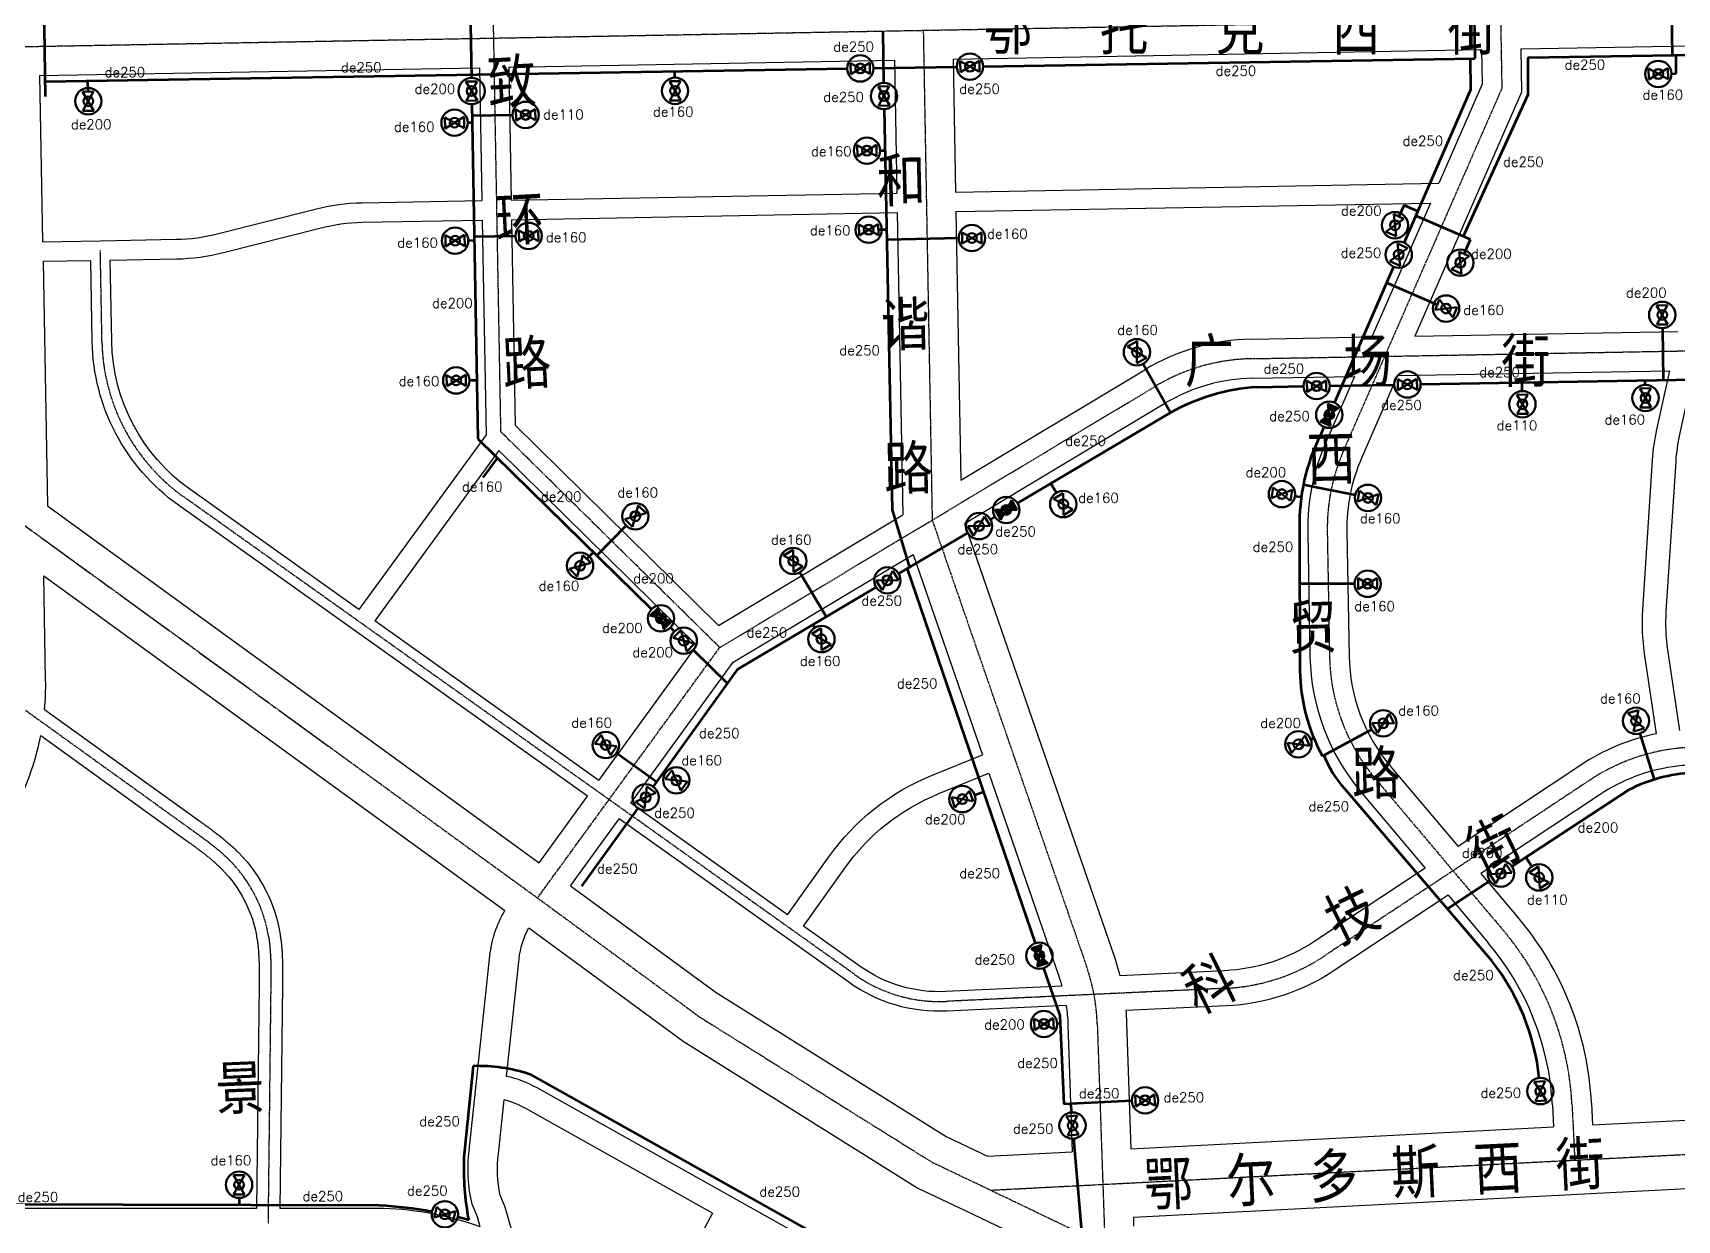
# Model space of a CAD drawing. Header units: millimetres. Extents: x 429861 to 37403537, y 4398138 to 8816131.
# Drawn here: x 433589 to 435271, y 4404943 to 4406158 of the extents above; entities that cross this region are included whole.
import ezdxf

# ---------------------------------------------------------------- set-up
doc = ezdxf.new("R2010")
doc.units = ezdxf.units.MM
doc.linetypes.add('CENTER', pattern=[2, 1.25, -0.25, 0.25, -0.25])
for name, color, linetype in [('中心线', 55, 'CENTER'), ('路名', 21, 'Continuous'), ('路网', 253, 'Continuous')]:
    doc.layers.add(name, color=color, linetype=linetype)
for name, color, linetype, lineweight in [('燃气标注(管)', 111, 'Continuous', 30), ('燃气标注(阀)', 2, 'Continuous', 30), ('燃气管(PE)', 5, 'Continuous', 100), ('燃气阀门(PE)', 6, 'Continuous', 50)]:
    doc.layers.add(name, color=color, linetype=linetype, lineweight=lineweight)
doc.styles.add('HZ', font='rs.shx', dxfattribs={"width": 0.8, "bigfont": 'hztxt.shx'})

# ---------------------------------------------------------------- blocks, each defined once
blk = doc.blocks.new('阀门PE')
at = {"layer": '燃气阀门(PE)'}
for p, q in [((-4.91, -2.83), (-4.91, 2.83)), ((-4.91, -2.83), (4.91, 2.83)), ((-4.91, 2.83), (4.91, -2.83)), ((4.91, 2.83), (4.91, -2.83))]:
    blk.add_line(p, q, dxfattribs=at)
for radius in [6.74, 2.47]:
    blk.add_circle((0, 0), radius, dxfattribs=at)
blk = doc.blocks.new('凝水缸PE')
at = {"layer": '燃气阀门(PE)'}
h = blk.add_hatch(dxfattribs=at)
h.set_pattern_fill('ANSI37', color=256, style=0)
h.set_pattern_definition([(45, (-494093.7521, -4411670.1049), (-1.12253201513, 1.12253201513), []), (135, (-494093.7521, -4411670.1049), (-1.12253201513, -1.12253201513), [])])
h.paths.add_polyline_path([(4.3, -2.5), (9.8, -5.7), (9.8, 5.7), (4.3, 2.5, -0.131568), (4.9, 0, -0.131568)])
h.paths.add_polyline_path([(-4.9, 0, -0.131568), (-4.3, 2.5), (-9.8, 5.7), (-9.8, -5.7), (-4.3, -2.5, -0.131568)])
h.paths.add_polyline_path([(0, 0), (4.3, 2.5, 0.577573), (-4.3, 2.5)])
h.paths.add_polyline_path([(4.3, -2.5), (0, 0), (-4.3, -2.5, 0.577573)])
at = {"layer": '燃气阀门(PE)', "xscale": 2, "yscale": 2, "zscale": 2}
blk.add_blockref('阀门PE', (0, 0), dxfattribs=at)

msp = doc.modelspace()

# ---------------------------------------------------------------- linework, layer by layer
at = {"layer": '中心线'}
for p, q in [((435085.9, 4406399.5), (435091.3, 4406101.2)), ((434056.4, 4406361.1), (434067.5, 4405750.1)), ((433576.6, 4406143.8), (435536.3, 4406179.3)), ((434499.7, 4406160.5), (434508.8, 4405659.5)), ((435091.3, 4406101.2), (434929.5, 4405730.9)), ((433659.9, 4405842.3), (433658.2, 4405935.3)), ((434835.8, 4405824.6), (434971.5, 4405827)), ((434971.5, 4405827), (435279.3, 4405832.6)), ((434508.8, 4405659.5), (434736.5, 4405796.1)), ((434067.5, 4405750.1), (434291.6, 4405529.2)), ((433516.7, 4405700.5), (434105.3, 4405272.9)), ((433516.7, 4405700.5), (433899.9, 4405422.1)), ((434178.4, 4405373.5), (433743.8, 4405683)), ((434291.6, 4405529.2), (434508.8, 4405659.5)), ((434508.8, 4405659.5), (434666.7, 4405202.7)), ((433336.9, 4405641.2), (433752.8, 4405341.8)), ((434912.8, 4405647.2), (434915.1, 4405519.9)), ((434104.9, 4405272.4), (434291.6, 4405529.2)), ((434962.2, 4405394.6), (435092.7, 4405239.8)), ((435181.9, 4405393.8), (435041.4, 4405300.7)), ((434429.3, 4405194.8), (434178.4, 4405373.5)), ((434429.3, 4405194.8), (434178.4, 4405373.5)), ((433752.8, 4405341.8), (433753.6, 4405341.2)), ((433753.6, 4405341.2), (433754.4, 4405340.6)), ((433754.4, 4405340.6), (433755.2, 4405340)), ((433755.2, 4405340), (433756, 4405339.4)), ((433756, 4405339.4), (433756.8, 4405338.8)), ((433756.8, 4405338.8), (433757.7, 4405338.3)), ((433757.7, 4405338.3), (433758.5, 4405337.7)), ((433758.5, 4405337.7), (433759.3, 4405337.1)), ((433759.3, 4405337.1), (433760.1, 4405336.5)), ((433760.1, 4405336.5), (433760.9, 4405335.9)), ((433760.9, 4405335.9), (433761.7, 4405335.3)), ((433761.7, 4405335.3), (433762.5, 4405334.7)), ((433762.5, 4405334.7), (433763.3, 4405334.1)), ((433763.3, 4405334.1), (433764.1, 4405333.5)), ((433764.1, 4405333.5), (433764.9, 4405332.9)), ((433764.9, 4405332.9), (433765.7, 4405332.4)), ((433765.7, 4405332.4), (433766.5, 4405331.8)), ((433766.5, 4405331.8), (433767.3, 4405331.2)), ((433767.3, 4405331.2), (433768.1, 4405330.6)), ((433768.1, 4405330.6), (433768.9, 4405330)), ((433768.9, 4405330), (433769.7, 4405329.4)), ((433769.7, 4405329.4), (433770.4, 4405328.7)), ((433770.4, 4405328.7), (433771.2, 4405328.1)), ((433771.2, 4405328.1), (433772, 4405327.5)), ((433772, 4405327.5), (433772.8, 4405326.9)), ((433772.8, 4405326.9), (433773.6, 4405326.3)), ((433773.6, 4405326.3), (433774.3, 4405325.7)), ((433774.3, 4405325.7), (433775.1, 4405325.1)), ((433775.1, 4405325.1), (433775.9, 4405324.4)), ((433775.9, 4405324.4), (433776.7, 4405323.8)), ((433776.7, 4405323.8), (433777.4, 4405323.2)), ((433777.4, 4405323.2), (433778.2, 4405322.5)), ((433778.2, 4405322.5), (433779, 4405321.9)), ((433779, 4405321.9), (433779.7, 4405321.3)), ((433779.7, 4405321.3), (433780.5, 4405320.6)), ((433780.5, 4405320.6), (433781.2, 4405320)), ((433781.2, 4405320), (433782, 4405319.3)), ((433782, 4405319.3), (433782.7, 4405318.7)), ((433782.7, 4405318.7), (433783.4, 4405318)), ((433783.4, 4405318), (433784.2, 4405317.4)), ((433784.2, 4405317.4), (433784.9, 4405316.7)), ((433784.9, 4405316.7), (433785.6, 4405316)), ((433785.6, 4405316), (433786.4, 4405315.4)), ((433786.4, 4405315.4), (433787.1, 4405314.7)), ((433787.1, 4405314.7), (433787.8, 4405314)), ((433787.8, 4405314), (433788.5, 4405313.3)), ((433788.5, 4405313.3), (433789.2, 4405312.6)), ((433789.2, 4405312.6), (433789.9, 4405311.9)), ((433789.9, 4405311.9), (433790.6, 4405311.2)), ((433790.6, 4405311.2), (433791.3, 4405310.5)), ((435041.4, 4405300.7), (434910, 4405213.6)), ((434105.3, 4405272.9), (434271, 4405151.2)), ((433830.2, 4405233.4), (433830.4, 4405232.5)), ((433830.4, 4405232.5), (433830.5, 4405231.5)), ((433830.5, 4405231.5), (433830.7, 4405230.5)), ((433830.7, 4405230.5), (433830.8, 4405229.5)), ((433830.8, 4405229.5), (433830.9, 4405228.6)), ((433830.9, 4405228.6), (433831.1, 4405227.6)), ((433831.1, 4405227.6), (433831.2, 4405226.6)), ((433831.2, 4405226.6), (433831.3, 4405225.6)), ((433831.3, 4405225.6), (433831.4, 4405224.6)), ((433831.4, 4405224.6), (433831.5, 4405223.7)), ((433831.5, 4405223.7), (433831.6, 4405222.7)), ((433831.6, 4405222.7), (433831.7, 4405221.7)), ((433831.7, 4405221.7), (433831.8, 4405220.7)), ((433831.8, 4405220.7), (433831.8, 4405219.7)), ((433831.8, 4405219.7), (433831.9, 4405218.7)), ((433831.9, 4405218.7), (433832, 4405217.7)), ((433832, 4405217.7), (433832, 4405216.7)), ((433832, 4405216.7), (433832.1, 4405215.8)), ((433832.1, 4405215.8), (433832.2, 4405214.8)), ((433832.2, 4405214.8), (433832.2, 4405213.8)), ((433832.2, 4405213.8), (433832.3, 4405212.8)), ((433832.3, 4405212.8), (433832.3, 4405211.8)), ((433832.3, 4405211.8), (433832.3, 4405210.8)), ((433832.3, 4405210.8), (433832.4, 4405209.8)), ((433832.4, 4405209.8), (433832.4, 4405208.8)), ((433832.4, 4405208.8), (433832.4, 4405207.8)), ((433832.4, 4405207.8), (433832.5, 4405206.8)), ((433832.5, 4405206.8), (433832.5, 4405205.8)), ((433832.5, 4405205.8), (433832.5, 4405204.8)), ((433832.5, 4405204.8), (433832.5, 4405203.9)), ((433832.5, 4405203.9), (433832.5, 4405202.9)), ((433832.5, 4405202.9), (433832.6, 4405201.9)), ((433832.6, 4405189.9), (433832.5, 4405188.9)), ((433832.5, 4405188.9), (433832.5, 4405187.9)), ((433832.5, 4405187.9), (433832.5, 4405186.9)), ((433832.6, 4405201.9), (433832.6, 4405200.9)), ((433832.6, 4405200.9), (433832.6, 4405199.9)), ((433832.6, 4405199.9), (433832.6, 4405198.9)), ((433832.6, 4405198.9), (433832.6, 4405197.9)), ((433832.6, 4405197.9), (433832.6, 4405196.9)), ((433832.6, 4405196.9), (433832.6, 4405195.9)), ((433832.6, 4405195.9), (433832.6, 4405194.9)), ((433832.6, 4405194.9), (433832.6, 4405193.9)), ((433832.6, 4405193.9), (433832.6, 4405192.9)), ((433832.6, 4405192.9), (433832.6, 4405191.9)), ((433832.6, 4405191.9), (433832.6, 4405190.9)), ((433832.6, 4405190.9), (433832.6, 4405189.9)), ((433832.5, 4405183.9), (433829.7, 4404940.3)), ((433832.5, 4405186.9), (433832.5, 4405185.9)), ((433832.5, 4405185.9), (433832.5, 4405184.9)), ((433832.5, 4405184.9), (433832.5, 4405183.9)), ((434674, 4405174.2), (434523.4, 4405167.1)), ((434674, 4405174.2), (434523.4, 4405167.1)), ((434808.9, 4405180.5), (434674.3, 4405174.2)), ((434271, 4405151.2), (434508.8, 4405002.5)), ((434677.6, 4405144.3), (434685.5, 4404917.1)), ((435163, 4405061.9), (435165.9, 4405004.7)), ((434568.7, 4404974), (435593.4, 4405026.7)), ((434508.8, 4405002.5), (434555.7, 4404980.2)), ((434555.7, 4404980.2), (435175.1, 4404682.7))]:
    msp.add_line(p, q, dxfattribs=at)
at = {"layer": '中心线', "ltscale": 50}
msp.add_line((433516.7, 4405700.5), (433899.9, 4405422.1), dxfattribs=at)
at = {"layer": '中心线'}
for centre, radius, start, end in [((433859.8, 4405845.9), 200, 181.0361, 234.5418), ((434839.4, 4405624.6), 200, 91.0361, 120.9594), ((435112.8, 4405650.8), 200, 156.4039, 181.0361), ((435115.1, 4405523.6), 200, 181.0359, 220.1391), ((435292.4, 4405227.1), 200, 98.3289, 123.5429), ((435292.4, 4405227.1), 200, 92.2066, 98.3289), ((433689.1, 4405210.5), 143, 9.2182, 44.3604), ((434863.4, 4405046.5), 300, 2.9459, 40.139), ((434799.5, 4405380.3), 200, 272.6815, 303.5429), ((434516.4, 4405316.9), 150, 234.5418, 272.6815), ((434516.4, 4405316.9), 150, 234.5418, 272.6815), ((434477.7, 4405137.3), 200, 1.9951, 19.0693)]:
    msp.add_arc(centre, radius, start, end, dxfattribs=at)
at = {"layer": '燃气管(PE)'}
for p, q in [((435264.1, 4406221.1), (435265.6, 4406135.3)), ((435062.5, 4406204.1), (435063.8, 4406131.8)), ((433602.3, 4406092.9), (433600.8, 4406186.9)), ((434036.4, 4406184.1), (434037.7, 4406111.9)), ((434458.2, 4406159.8), (434459.2, 4406106.8)), ((434560.9, 4406123.6), (435063.8, 4406131.8)), ((435058.9, 4406131.7), (435059.1, 4406099.6)), ((435117.8, 4406132.8), (435466.7, 4406138.5)), ((435117.8, 4406132.8), (435117.9, 4406094.6)), ((435269.7, 4406116.2), (435269.4, 4406135.3)), ((433601.9, 4406108), (434421.9, 4406121.3)), ((434245.7, 4406112.1), (434245.6, 4406118.5)), ((434448.8, 4406121.8), (434533.9, 4406123.1)), ((435264.8, 4406116.1), (435269.7, 4406116.2)), ((433645.7, 4406097.8), (433645.5, 4406108.7)), ((435059.1, 4406099.6), (434991.3, 4405943.4)), ((434038.1, 4406084.9), (434044.3, 4405742.5)), ((434459.7, 4406079.9), (434467.8, 4405669.8)), ((435117.9, 4406094.6), (435051.8, 4405949.6)), ((434033.9, 4406066.2), (434038.5, 4406066.3)), ((434079.6, 4406073.8), (434038.4, 4406073)), ((434455.6, 4406037.6), (434460.5, 4406037.7)), ((434991.3, 4405981.6), (434986, 4405970)), ((434991.3, 4405981.6), (435005.3, 4405975.6)), ((435059.2, 4405946.4), (435003.2, 4405970.7)), ((434034.5, 4405945.6), (434040.6, 4405945.7)), ((434082.8, 4405950), (434040.6, 4405949.2)), ((434453.7, 4405956.7), (434462.1, 4405956.9)), ((434535.9, 4405947.8), (434462.3, 4405946.3)), ((435052.9, 4405931.8), (435059.2, 4405946.4)), ((434980.6, 4405918.6), (434920.1, 4405779.6)), ((435025.3, 4405879.8), (434973.5, 4405902.3)), ((435255.5, 4405855.9), (435256.4, 4405802.6)), ((434724.7, 4405819.4), (434752.6, 4405769.5)), ((434035.6, 4405802.6), (434043.2, 4405802.7)), ((434840.8, 4405795.6), (434888.4, 4405796.4)), ((434915.4, 4405796.8), (434981.3, 4405797.9)), ((435008.3, 4405798.4), (435476.1, 4405806.4)), ((435112.2, 4405791.5), (435112, 4405800.2)), ((435237.9, 4405797.9), (435237.9, 4405802.3)), ((434596.1, 4405676.7), (434752, 4405769.1)), ((434044.3, 4405742.5), (434221.9, 4405568.3)), ((434909.4, 4405754.8), (434905.8, 4405746.5)), ((434049.8, 4405703.1), (434064.3, 4405722.9)), ((434635.9, 4405687.4), (434630.3, 4405697)), ((434941.2, 4405684.9), (434888.3, 4405695.5)), ((434879.7, 4405684.1), (434886.2, 4405683.2)), ((434467.8, 4405669.8), (434485.5, 4405611.1)), ((434568.3, 4405660.2), (434572.9, 4405663)), ((434195.8, 4405653.8), (434165.9, 4405623.3)), ((434474.6, 4405604.7), (434545.1, 4405646.5)), ((434884.4, 4405650.6), (434884.8, 4405505.6)), ((434155.7, 4405619.7), (434162.5, 4405626.6)), ((434483.1, 4405609.7), (434614.1, 4405226.5)), ((434310.1, 4405507.1), (434451.4, 4405590.9)), ((434373.5, 4405606), (434400.4, 4405560.7)), ((434940.6, 4405594.2), (434884.6, 4405594.1)), ((434241.2, 4405549.5), (434245.2, 4405545.5)), ((434388.7, 4405549.3), (434386.7, 4405552.6)), ((434264.4, 4405526.6), (434299.4, 4405492.3)), ((434223.7, 4405386.8), (434310.1, 4405507.1)), ((434958.2, 4405445.2), (434907.8, 4405418)), ((435232.5, 4405441.2), (435247, 4405394)), ((434895.8, 4405435.2), (434899, 4405436.5)), ((434186, 4405421.4), (434227.3, 4405391.8)), ((434236.3, 4405401.2), (434234.8, 4405402.3)), ((434552.4, 4405378.3), (434561.2, 4405381.3)), ((434930.4, 4405384.9), (435080.9, 4405208.9)), ((435221, 4405383.5), (435101.5, 4405305.2)), ((434150.5, 4405284.9), (434208, 4405364.9)), ((435122.1, 4405305.2), (435115.9, 4405314.6)), ((435079, 4405290.4), (435035.6, 4405261.9)), ((434622.8, 4405201), (434639.3, 4405152.8)), ((434636.6, 4405144.5), (434639.7, 4405144.7)), ((434639.3, 4405152.8), (434643.4, 4405062.1)), ((434039.4, 4405101), (434030, 4405007.3)), ((434097.3, 4405092.5), (434625.3, 4404797.2)), ((434713, 4405065.2), (434643.4, 4405062.1)), ((434650.4, 4405062.4), (434651.1, 4405053.5)), ((434653.4, 4405026.7), (434665.4, 4404885.6)), ((433943.4, 4404958.3), (432688.4, 4404961.5)), ((433800.1, 4404966), (433800.1, 4404958.6))]:
    msp.add_line(p, q, dxfattribs=at)
for centre, radius, start, end in [((434854.7, 4405586.6), 209.4, 93.7941, 119.37), ((435086.8, 4405655.8), 202.4, 153.3632, 181.4715), ((435076, 4405508.9), 191.2, 180.997, 208.3794), ((435005, 4405454.6), 102.1, 200.488, 223.0476), ((435294.6, 4405238.7), 162.4, 92.8698, 116.9449), ((434896, 4405063.9), 234.9, 6.054, 38.0978), ((434044, 4404930.3), 170.7, 71.7939, 91.5513), ((434309.3, 4404996.4), 279.5, 177.7606, 190.9209), ((433919.9, 4404524.1), 434.8, 79.7395, 86.9013), ((433919.9, 4404524.1), 434.8, 74.6677, 76.1888)]:
    msp.add_arc(centre, radius, start, end, dxfattribs=at)
at = {"layer": '路网', "ltscale": 0.2}
for p, q in [((434470.3, 4406130), (434472.7, 4405994)), ((434530.3, 4406131.1), (434532.7, 4405995)), ((435111.4, 4406097.2), (435002.3, 4405847.6)), ((435071.2, 4406105.3), (435027, 4406004)), ((435018.2, 4405983.8), (434958.3, 4405846.8)), ((434473.1, 4405974), (434478.7, 4405664.7)), ((434533.1, 4405975), (434538.1, 4405700.4)), ((434835.5, 4405844.6), (434958.3, 4405846.8)), ((434835.5, 4405844.6), (434958.3, 4405846.8)), ((434538.1, 4405700.4), (434726.3, 4405813.3)), ((434836.2, 4405804.6), (434940.7, 4405806.5)), ((434940.7, 4405806.5), (434911.2, 4405738.9)), ((434984.7, 4405807.3), (434947.8, 4405722.8)), ((434541.8, 4405655.9), (434746.8, 4405779)), ((434892.8, 4405646.8), (434895.1, 4405519.6)), ((434932.8, 4405647.5), (434935.1, 4405520.3)), ((434977.5, 4405407.5), (435046.5, 4405325.6)), ((435172, 4405408.8), (435046.5, 4405325.6)), ((434946.9, 4405381.7), (435013, 4405303.4)), ((435191.9, 4405378.8), (435069.9, 4405297.9)), ((435069.9, 4405297.9), (435108, 4405252.7)), ((435036.3, 4405275.7), (435077.4, 4405227)), ((435143, 4405060.8), (435144.1, 4405038.6)), ((435182.9, 4405062.9), (435184.1, 4405040.7)), ((435184.1, 4405040.7), (435529.6, 4405058.5)), ((434712, 4405016.4), (435144.1, 4405038.6)), ((434565.3, 4405008.8), (434652.1, 4405013.3)), ((434714.5, 4404946.4), (435539.1, 4404988.9))]:
    msp.add_line(p, q, dxfattribs=at)
at = {"layer": '路网', "ltscale": 0.2, "flags": 128}
for points in [[(434075.8, 4406122.8), (434470.3, 4406130)], [(434530.3, 4406131.1), (435070.6, 4406140.8)], [(435070.6, 4406140.8), (435071.2, 4406105.3)], [(435110.6, 4406141.6), (435283.5, 4406144.7)], [(435110.6, 4406141.6), (435111.4, 4406097.2)], [(433596.1, 4406114.2), (434045.8, 4406122.3)], [(433596.1, 4406114.2), (433599.2, 4405944.2)], [(434045.8, 4406122.3), (434048.2, 4405986.3)], [(434075.8, 4406122.8), (434078.2, 4405986.8)], [(434532.7, 4405995), (435027, 4406004)], [(433925.8, 4405984.1), (434048.2, 4405986.3)], [(434078.2, 4405986.8), (434472.7, 4405994)], [(434533.1, 4405975), (435018.2, 4405983.8)], [(433926.1, 4405964.1), (434048.6, 4405966.3)], [(434048.6, 4405966.3), (434052.6, 4405746.6)], [(434078.6, 4405966.8), (434473.1, 4405974)], [(434078.6, 4405966.8), (434082.4, 4405756.5), (434290.2, 4405551.7)], [(433599.2, 4405944.2), (433658, 4405945.3)], [(433658, 4405945.3), (433735.6, 4405946.7)], [(433599.6, 4405924.2), (433648.4, 4405925.1)], [(433599.6, 4405924.2), (433604.1, 4405674.1)], [(433668.4, 4405925.4), (433736, 4405926.7)], [(435002.3, 4405847.6), (435271.3, 4405852.5)], [(434984.7, 4405807.3), (435262.6, 4405812.3)], [(434052.6, 4405746.6), (433922.5, 4405568)], [(434065.8, 4405730.7), (433938.8, 4405556.4)], [(434065.8, 4405730.7), (434268.3, 4405531.1)], [(434290.2, 4405551.7), (434478.7, 4405664.7)], [(434200.6, 4405370), (434305.4, 4405514.1), (434489.2, 4405624.4)], [(434489.2, 4405624.4), (434560.1, 4405419.4)], [(434168, 4405393.2), (433938.8, 4405556.4)], [(434168, 4405393.2), (434268.3, 4405531.1)], [(434106.8, 4405308.9), (434156.2, 4405377)], [(434360.9, 4405255.8), (434200.6, 4405370)], [(434139.1, 4405285.3), (434188.8, 4405353.8)], [(434714.5, 4404946.4), (434714.8, 4404937.1)]]:
    msp.add_lwpolyline(points, dxfattribs=at)
for points in [[(433735.6, 4405946.7, 0.05783), (433779, 4405952.5), (433877.8, 4405977.6)], [(433877.8, 4405977.6, -0.05783), (433925.8, 4405984.1, -0.05783)], [(433882.7, 4405958.2, -0.05783), (433926.1, 4405964.1, -0.05783)], [(433736, 4405926.7, 0.05783), (433784, 4405933.1), (433882.7, 4405958.2)], [(434156.2, 4405377), (433738, 4405674.8, -0.237799), (433649.9, 4405842.1), (433648.4, 4405925.1)], [(433922.5, 4405568), (433749.6, 4405691.1, -0.237799), (433669.9, 4405842.5), (433668.4, 4405925.4)], [(435262.6, 4405812.3), (435249.5, 4405752.3, 0.037421), (435245.1, 4405720.9), (435235.2, 4405567.6, 0.052578), (435237, 4405523.1), (435249, 4405440.7)], [(435287.3, 4405812.7), (435273, 4405747.1, 0.037421), (435269.1, 4405719.3), (435259.1, 4405566, 0.052578), (435260.7, 4405526.6), (435272.8, 4405444.2)], [(434541.8, 4405655.9), (434695.1, 4405212.5, -0.021586), (434700.7, 4405193.4, -0.021586)], [(434360.9, 4405255.8), (434403.2, 4405315.1, -0.142057), (434508, 4405398.1), (434560.1, 4405419.4)], [(434377.2, 4405244.2), (434419.5, 4405303.5, -0.142057), (434515.5, 4405379.6), (434566.6, 4405400.4)], [(434566.6, 4405400.4), (434638.3, 4405192.9, -0.015714), (434641.5, 4405182.6, -0.015714)], [(434645.8, 4405162.8), (434523.8, 4405157.1, -0.167969), (434423.5, 4405186.6), (434188.8, 4405353.8)], [(435013, 4405303.4), (434900.1, 4405228.6, -0.135478), (434808, 4405198.5), (434700.7, 4405193.4)], [(435036.3, 4405275.7), (434920, 4405198.6, -0.135478), (434809.7, 4405162.5), (434706.8, 4405157.7)], [(434641.5, 4405182.6), (434522.9, 4405177.1, -0.167969), (434435.1, 4405202.9), (434377.2, 4405244.2)], [(434645.8, 4405162.8, -0.028968), (434647.6, 4405143.2), (434652.1, 4405013.3)], [(434706.8, 4405157.7, -0.01346), (434707.5, 4405145.3), (434712, 4405016.4)]]:
    msp.add_lwpolyline(points, format="xyb", dxfattribs=at)
at = {"layer": '路网', "ltscale": 50}
for points in [[(433604.1, 4405674.1), (434106.8, 4405308.9)], [(433600.4, 4405602.6), (434071.9, 4405260.1)], [(434139.1, 4405285.3), (434287.8, 4405176.1), (434523.2, 4405028.8), (434565.3, 4405008.8)], [(434096.3, 4405242.3), (434254.1, 4405126.4), (434494.3, 4404976.1), (434542.7, 4404953.2), (434670.1, 4404892)], [(433817.8, 4404955.3), (433383, 4404955.3)]]:
    msp.add_lwpolyline(points, dxfattribs=at)
for points in [[(433601.2, 4405465.7, 0.028008), (433602.3, 4405495.9), (433600.4, 4405602.6)], [(433601.2, 4405465.7), (433759.8, 4405351.5, -0.000006), (433759.8, 4405351.5), (433760.6, 4405350.9, -0.000034), (433760.6, 4405350.9), (433761.4, 4405350.3, -0.000069), (433761.4, 4405350.3), (433762.2, 4405349.7, -0.000103), (433762.2, 4405349.7), (433763.1, 4405349.2, -0.000138), (433763.1, 4405349.1), (433763.9, 4405348.6, -0.000172), (433763.9, 4405348.6), (433764.7, 4405348, -0.000207), (433764.7, 4405348), (433765.5, 4405347.4, -0.000241), (433765.5, 4405347.4), (433766.3, 4405346.8), (433767.1, 4405346.2), (433768, 4405345.6), (433768.8, 4405345), (433769.6, 4405344.4), (433770.4, 4405343.8), (433771.2, 4405343.2), (433772.1, 4405342.6), (433772.9, 4405342), (433773.7, 4405341.4), (433774.5, 4405340.7), (433775.3, 4405340.1), (433776.1, 4405339.5), (433777, 4405338.9), (433777.8, 4405338.2), (433778.6, 4405337.6), (433779.4, 4405337), (433780.2, 4405336.3), (433781, 4405335.7), (433781.8, 4405335.1), (433782.7, 4405334.4), (433783.5, 4405333.7), (433784.3, 4405333.1), (433785.1, 4405332.4), (433785.9, 4405331.8), (433786.7, 4405331.1), (433787.5, 4405330.4), (433788.3, 4405329.7), (433789.1, 4405329.1), (433789.9, 4405328.4), (433790.6, 4405327.7), (433791.4, 4405327), (433792.2, 4405326.3), (433793, 4405325.6), (433793.8, 4405324.8), (433794.6, 4405324.1), (433795.3, 4405323.4), (433796.1, 4405322.7), (433796.9, 4405321.9), (433797.6, 4405321.2), (433798.4, 4405320.4), (433799.1, 4405319.7), (433799.9, 4405318.9, -0.15462), (433842.1, 4405235.3), (433842.2, 4405234.3), (433842.4, 4405233.3), (433842.5, 4405232.2), (433842.7, 4405231.1), (433842.8, 4405230.1), (433843, 4405229), (433843.1, 4405228), (433843.2, 4405226.9), (433843.3, 4405225.9), (433843.4, 4405224.8), (433843.5, 4405223.8), (433843.6, 4405222.7), (433843.7, 4405221.7), (433843.8, 4405220.6), (433843.9, 4405219.6), (433844, 4405218.6), (433844, 4405217.5), (433844.1, 4405216.5), (433844.1, 4405215.4), (433844.2, 4405214.4), (433844.3, 4405213.3), (433844.3, 4405212.3), (433844.3, 4405211.3), (433844.4, 4405210.2), (433844.4, 4405209.2), (433844.4, 4405208.2), (433844.5, 4405207.1), (433844.5, 4405206.1), (433844.5, 4405205.1), (433844.5, 4405204), (433844.5, 4405203), (433844.6, 4405202), (433844.6, 4405201), (433844.6, 4405199.9), (433844.6, 4405198.9), (433844.6, 4405197.9), (433844.6, 4405196.9), (433844.6, 4405195.9), (433844.6, 4405194.9), (433844.6, 4405193.8), (433844.6, 4405192.8), (433844.6, 4405191.8), (433844.6, 4405190.8, -0.000242), (433844.6, 4405190.8), (433844.6, 4405189.8, -0.000207), (433844.6, 4405189.8), (433844.5, 4405188.8, -0.000172), (433844.5, 4405188.8), (433844.5, 4405187.8, -0.000138), (433844.5, 4405187.8), (433844.5, 4405186.8, -0.000103), (433844.5, 4405186.8), (433844.5, 4405185.8, -0.000069), (433844.5, 4405185.8), (433844.5, 4405184.8, -0.000034), (433844.5, 4405184.8), (433844.5, 4405183.8, -0.000006), (433844.5, 4405183.8), (433841.8, 4404955.3)], [(433383, 4404955.3, -0.100676), (433407.5, 4405043.6), (433573, 4405368.5, 0.069313), (433597.3, 4405439, 0.069313)], [(433597.3, 4405439), (433745.8, 4405332), (433746.6, 4405331.4), (433747.4, 4405330.9), (433748.2, 4405330.3), (433749, 4405329.7), (433749.8, 4405329.1), (433750.6, 4405328.5), (433751.4, 4405328), (433752.2, 4405327.4), (433753, 4405326.8), (433753.8, 4405326.2), (433754.6, 4405325.6), (433755.4, 4405325.1), (433756.2, 4405324.5), (433756.9, 4405323.9), (433757.7, 4405323.3), (433758.5, 4405322.7), (433759.3, 4405322.2), (433760.1, 4405321.6), (433760.8, 4405321), (433761.6, 4405320.4), (433762.3, 4405319.8), (433763.1, 4405319.2), (433763.9, 4405318.7), (433764.6, 4405318.1), (433765.4, 4405317.5), (433766.1, 4405316.9), (433766.9, 4405316.3), (433767.6, 4405315.7), (433768.3, 4405315.1), (433769.1, 4405314.5), (433769.8, 4405313.9), (433770.5, 4405313.3), (433771.2, 4405312.7), (433771.9, 4405312.1), (433772.7, 4405311.5), (433773.4, 4405310.9), (433774.1, 4405310.3), (433774.8, 4405309.7), (433775.4, 4405309.1), (433776.1, 4405308.5), (433776.8, 4405307.8), (433777.5, 4405307.2), (433778.2, 4405306.6), (433778.8, 4405306), (433779.5, 4405305.3), (433780.2, 4405304.7), (433780.8, 4405304.1), (433781.4, 4405303.4), (433782.1, 4405302.8), (433782.7, 4405302.1, -0.154471), (433818.4, 4405231.5), (433818.5, 4405230.6), (433818.7, 4405229.7), (433818.8, 4405228.8), (433818.9, 4405227.9), (433819, 4405227), (433819.1, 4405226.1), (433819.3, 4405225.2), (433819.4, 4405224.3), (433819.5, 4405223.4), (433819.5, 4405222.5), (433819.6, 4405221.5), (433819.7, 4405220.6), (433819.8, 4405219.7), (433819.9, 4405218.8), (433819.9, 4405217.8), (433820, 4405216.9), (433820.1, 4405216), (433820.1, 4405215), (433820.2, 4405214.1), (433820.2, 4405213.2), (433820.3, 4405212.2), (433820.3, 4405211.3), (433820.4, 4405210.3), (433820.4, 4405209.4), (433820.4, 4405208.4), (433820.5, 4405207.5), (433820.5, 4405206.5), (433820.5, 4405205.6), (433820.5, 4405204.6), (433820.5, 4405203.7), (433820.6, 4405202.7), (433820.6, 4405201.7), (433820.6, 4405200.8), (433820.6, 4405199.8), (433820.6, 4405198.8), (433820.6, 4405197.9), (433820.6, 4405196.9), (433820.6, 4405195.9), (433820.6, 4405194.9), (433820.6, 4405193.9), (433820.6, 4405193), (433820.6, 4405192), (433820.6, 4405191), (433820.6, 4405190), (433820.5, 4405189), (433820.5, 4405188), (433820.5, 4405187), (433820.5, 4405186), (433820.5, 4405185), (433820.5, 4405184), (433817.8, 4404955.3)], [(434046.7, 4404936.6), (434043.8, 4404946.7), (434038.4, 4404959.5, -0.092053), (434035.5, 4405014.6), (434056.6, 4405213.8, -0.107265), (434071.9, 4405260.1, -0.107265)], [(434073.7, 4405090.4), (434086.4, 4405210.6, -0.098579), (434096.3, 4405242.3, -0.098579)], [(434669.9, 4404761.5), (434105, 4405078.5, 0.075249), (434073.7, 4405090.4, 0.075249)], [(434082.2, 4404921.9), (434078.4, 4404935, 0.00006), (434078.4, 4404935), (434072.2, 4404956.7), (434067.1, 4404968.8, -0.087994), (434065.3, 4405011.1), (434071.1, 4405066.4)], [(434284.1, 4404950.5), (434093.3, 4405057.6, 0.068003), (434071.1, 4405066.4, 0.068003)], [(434046.7, 4404936.6, 0.074835), (433948.3, 4404955.3), (433841.8, 4404955.3)], [(434284.1, 4404950.5), (434252.9, 4404891.9, 0.027317), (434234.2, 4404851.6, 0.027317)]]:
    msp.add_lwpolyline(points, format="xyb", dxfattribs=at)
at = {"layer": '路网', "ltscale": 0.2}
for centre, radius, start, end in [((434839.4, 4405624.6), 220, 91.0361, 120.9594), ((434839.4, 4405624.6), 180, 91.0361, 120.9594), ((435112.8, 4405650.8), 220, 156.4039, 181.0361), ((435112.8, 4405650.8), 180, 156.4039, 181.0361), ((435115.1, 4405523.6), 220, 181.0359, 220.1391), ((435115.1, 4405523.6), 180, 181.0359, 220.1391), ((435292.4, 4405227.1), 218, 101.4844, 123.5429), ((435292.4, 4405227.1), 182, 98.3289, 123.5429), ((435292.4, 4405227.1), 182, 92.2066, 98.3289), ((434863.4, 4405046.5), 320, 2.9459, 40.139), ((434863.4, 4405046.5), 280, 2.9459, 40.139)]:
    msp.add_arc(centre, radius, start, end, dxfattribs=at)

# ---------------------------------------------------------------- block references
at = {"layer": '燃气阀门(PE)'}
for p, xscale, yscale, zscale, rotation in [((434435.3, 4406121.5), 1.99999999999448, 1.99999999999448, 1.99999999999448, 0.9301826491455241), ((434547.4, 4406123.4), 1.999999999993564, 1.999999999993564, 1.999999999993564, 0.9301826475303206), ((435251.3, 4406115.9), 2.000000000004948, 2.000000000004948, 2.000000000004948, 0.9379001072219774), ((434037.9, 4406098.4), 2.000000000263607, 2.000000000263607, 2.000000000263607, 271.0284730245932), ((434245.9, 4406098.6), 1.999999999828856, 1.999999999828856, 1.999999999828856, 90.93018266506616), ((433645.9, 4406088), 2.000000000057119, 2.000000000057119, 2.000000000057119, 90.93790009664376), ((434459.5, 4406093.3), 1.999999999961371, 1.999999999961371, 1.999999999961371, 91.1225928956133), ((434020.4, 4406066), 2.000000000002743, 2.000000000002743, 2.000000000002743, 1.028473026369033), ((434093.1, 4406074), 2.000000000030814, 2.000000000030814, 2.000000000030814, 181.0284730247128), ((434442.1, 4406037.4), 1.99999999999618, 1.99999999999618, 1.99999999999618, 1.12259288266792), ((434982, 4405961.1), 1.99999999987939, 1.99999999987939, 1.99999999987939, 65.6468025649154), ((434096.2, 4405950.2), 2.000000000030814, 2.000000000030814, 2.000000000030814, 181.0284730247128), ((434443.9, 4405956.5), 1.99999999999618, 1.99999999999618, 1.99999999999618, 1.12259288266792), ((434549.4, 4405948), 2, 2, 2, 180), ((434021, 4405945.3), 2.000000000002874, 2.000000000002874, 2.000000000002874, 1.02847302657744), ((434985.9, 4405931), 1.999999999999866, 1.999999999999866, 1.999999999999866, 66.52700103743453), ((435048.9, 4405922.8), 1.999999999927634, 1.999999999927634, 1.999999999927634, 66.50862449940692), ((435034.3, 4405875.9), 1.999999999999866, 1.999999999999866, 1.999999999999866, 156.5270010374345), ((435255.3, 4405869.4), 1.999999999965693, 1.999999999965693, 1.999999999965693, 270.9732919494788), ((434718.1, 4405831.2), 2.00000000023229, 2.00000000023229, 2.00000000023229, 299.174053116531), ((434022.1, 4405802.3), 2.000000000002743, 2.000000000002743, 2.000000000002743, 1.028473026369033), ((434901.9, 4405796.6), 1.999999999993278, 1.999999999993278, 1.999999999993278, 0.9732919469116917), ((434994.8, 4405798.2), 1.999999999996507, 1.999999999996507, 1.999999999996507, 0.9732919523564226), ((435238.2, 4405784.4), 1.999999999973603, 1.999999999973603, 1.999999999973603, 90.97329196281716), ((435112.4, 4405778), 1.999999999973603, 1.999999999973603, 1.999999999973603, 90.97329196281716), ((434642.8, 4405675.8), 2.000000000438823, 2.000000000438823, 2.000000000438823, 120.6632331320295), ((434866.4, 4405686), 2.000000000016576, 2.000000000016576, 2.000000000016576, 352.2043856470477), ((434954.4, 4405682.2), 1.999999999891349, 1.999999999891349, 1.999999999891349, 168.7002502204207), ((434205.3, 4405663.4), 1.999999999808387, 1.999999999808387, 1.999999999808387, 225.5604958869039), ((434556.7, 4405653.3), 1.999999999889844, 1.999999999889844, 1.999999999889844, 30.663233131661), ((434148.8, 4405612.7), 2.000000000057745, 2.000000000057745, 2.000000000057745, 45.56049589390904), ((434366.7, 4405617.6), 2.000000000038271, 2.000000000038271, 2.000000000038271, 300.6632331388328), ((434463, 4405597.8), 1.999999999886887, 1.999999999886887, 1.999999999886887, 31.02706676165316), ((434954.1, 4405594.3), 2, 2, 2, 180), ((434254.8, 4405536.1), 1.999999999814829, 1.999999999814829, 1.999999999814829, 135.5604959057689), ((434395.6, 4405537.7), 2.000000000438823, 2.000000000438823, 2.000000000438823, 120.6632331320295), ((434970, 4405451.6), 1.999999999835238, 1.999999999835238, 1.999999999835238, 208.3794383484623), ((435228.5, 4405454.1), 2.000000000171379, 2.000000000171379, 2.000000000171379, 287.0556157048169), ((434175.1, 4405429.3), 2.000000000093758, 2.000000000093758, 2.000000000093758, 324.3222111166423), ((434883.3, 4405430.1), 1.999999999927922, 1.999999999927922, 1.999999999927922, 22.24359455665655), ((434247.2, 4405393.3), 2.000000000093758, 2.000000000093758, 2.000000000093758, 144.3222111166423), ((434215.8, 4405375.8), 1.999999999904627, 1.999999999904627, 1.999999999904627, 54.32221111275212), ((434539.6, 4405374), 1.999999999918312, 1.999999999918312, 1.999999999918312, 18.88295711385178), ((435090.3, 4405297.8), 1.999999999929797, 1.999999999929797, 1.999999999929797, 33.25146995139389), ((435129.5, 4405293.9), 1.999999999802132, 1.999999999802132, 1.999999999802132, 123.2514699458159), ((434623.1, 4405143.9), 1.999999999985529, 1.999999999985529, 1.999999999985529, 2.569369415940357), ((435130.7, 4405075.3), 1.999999999886518, 1.999999999886518, 1.999999999886518, 93.36985635963774), ((434726.5, 4405065.8), 2.000000000014812, 2.000000000014812, 2.000000000014812, 182.5693693974372), ((434652.3, 4405040.1), 2.000000000070956, 2.000000000070956, 2.000000000070956, 274.8434961585364), ((433800.1, 4404979.5), 2.00000000039283, 2.00000000039283, 2.00000000039283, 269.8547834193966), ((434010.5, 4404949.3), 1.999999999983824, 1.999999999983824, 1.999999999983824, 347.0764644563618)]:
    msp.add_blockref('阀门PE', p, dxfattribs=dict(at, xscale=xscale, yscale=yscale, zscale=zscale, rotation=rotation))
for p, rotation in [((434914.8, 4405767.2), 66.52700103743453), ((434584.5, 4405669.8), 29.9365854116415), ((434231.5, 4405558.9), 315.5604959056425), ((434618.5, 4405213.8), 288.8829571165604)]:
    msp.add_blockref('凝水缸PE', p, dxfattribs=dict(at, rotation=rotation))

# ---------------------------------------------------------------- texts
at = {"layer": '燃气标注(管)', "style": 'HZ'}
for s, p in [('de250', (435155.4, 4406120.4)), ('de250', (433662.5, 4406112.7)), ('de250', (433904.2, 4406117.6)), ('de250', (434798.6, 4406114.1)), ('de250', (434989.7, 4406042.4)), ('de250', (435092.5, 4406021)), ('de200', (433997.4, 4405876.4)), ('de250', (434413.8, 4405828.1)), ('de250', (435068.2, 4405805.8)), ('de250', (434644.9, 4405735.5)), ('de160', (434027.9, 4405688.7)), ('de200', (434108.6, 4405678.6)), ('de250', (434836.5, 4405627.1)), ('de200', (434203, 4405594.9)), ('de250', (434319, 4405539.5)), ('de250', (434472.6, 4405487.3)), ('de250', (434270.3, 4405436.5)), ('de250', (434893.5, 4405361.6)), ('de200', (435168.8, 4405340)), ('de250', (434166.1, 4405297.9)), ('de250', (434536.6, 4405293.2)), ('de250', (435041.4, 4405188.9)), ('de250', (434595.7, 4405099)), ('de250', (434658.7, 4405068)), ('de250', (433984.3, 4405039.4)), ('de250', (433573.6, 4404961.9)), ('de250', (433864.9, 4404962.8)), ('de250', (434332.1, 4404967.5))]:
    msp.add_text(s, height=10, dxfattribs=at).set_placement(p)
at = {"layer": '燃气标注(阀)', "style": 'HZ'}
for s, p in [('de250', (434407.7, 4406138.8)), ('de200', (433979.5, 4406095.6)), ('de250', (434397.4, 4406087.3)), ('de250', (434536.5, 4406095.6)), ('de160', (435235.1, 4406089.6)), ('de110', (434110.9, 4406069.4)), ('de160', (434223.2, 4406072.2)), ('de200', (433628, 4406059.3)), ('de160', (433958.4, 4406056.8)), ('de160', (434384.9, 4406031.8)), ('de200', (434926.8, 4405970.9)), ('de160', (434383.7, 4405950.8)), ('de160', (433961.9, 4405938.2)), ('de160', (434113.7, 4405943.7)), ('de160', (434564.9, 4405947.3)), ('de250', (434926.5, 4405927.9)), ('de200', (435059.8, 4405926.8)), ('de200', (435218.2, 4405887.2)), ('de160', (435051.9, 4405869.3)), ('de160', (434698, 4405849)), ('de250', (434847.6, 4405809.3)), ('de160', (433963.3, 4405796.6)), ('de250', (434967.8, 4405772.1)), ('de250', (434853.4, 4405760.8)), ('de110', (435086, 4405751.3)), ('de160', (435196.2, 4405757.3)), ('de200', (434829.2, 4405703.4)), ('de160', (434186.9, 4405682.7)), ('de160', (434658, 4405677.2)), ('de160', (434946.1, 4405656.2)), ('de160', (434343.9, 4405634.4)), ('de250', (434573.3, 4405642.8)), ('de250', (434534.6, 4405624.7)), ('de160', (434106.4, 4405587.2)), ('de250', (434436.4, 4405572.1)), ('de160', (434940.4, 4405566.4)), ('de200', (434171.2, 4405544.1)), ('de200', (434202.2, 4405519.2)), ('de160', (434373.4, 4405510.3)), ('de160', (435191.7, 4405472)), ('de160', (434139.8, 4405447.2)), ('de200', (434844.3, 4405446.8)), ('de160', (434985.4, 4405459.6)), ('de160', (434252.3, 4405408.7)), ('de250', (434224.5, 4405355)), ('de200', (434501.3, 4405348.4)), ('de200', (435050.4, 4405313.8)), ('de110', (435117, 4405266.1)), ('de250', (434552, 4405204.9)), ('de200', (434561.9, 4405138.4)), ('de250', (434745.3, 4405063.9)), ('de250', (435069.4, 4405068.5)), ('de250', (434591.3, 4405031.8)), ('de160', (433771, 4404999.5)), ('de250', (433971.8, 4404968.4))]:
    msp.add_text(s, height=10, dxfattribs=at).set_placement(p)
at = {"layer": '路名', "style": 'HZ'}
for s, p in [('鄂  托  克  西  街', (434561.5, 4406135.5)), ('广   场   街', (434767.2, 4405795.8)), ('广   场   街', (434767.2, 4405795.8))]:
    msp.add_text(s, height=50, dxfattribs=at).set_placement(p)
for s, rotation, p in [('致', 2.9796, (434055.3, 4406080.3)), ('和', 1.38, (434452.9, 4405980)), ('环', 2.9796, (434063.3, 4405939.6)), ('谐', 1.38, (434457.1, 4405832.8)), ('路', 2.9796, (434070.6, 4405792.5)), ('西', 1.38, (434892.5, 4405695.3)), ('路', 1.38, (434460, 4405685.6)), ('贸', 1.38, (434873.2, 4405522.7)), ('路', 1.38, (434938.4, 4405373.6)), ('科   技   街', 26.2588, (434781.9, 4405149.3)), ('景', 2.33, (433777.1, 4405051.2)), ('鄂 尔 多 斯 西 街', 2.7895, (434726.9, 4404952.5))]:
    msp.add_text(s, height=50, rotation=rotation, dxfattribs=at).set_placement(p)

doc.saveas('drawing.dxf')
